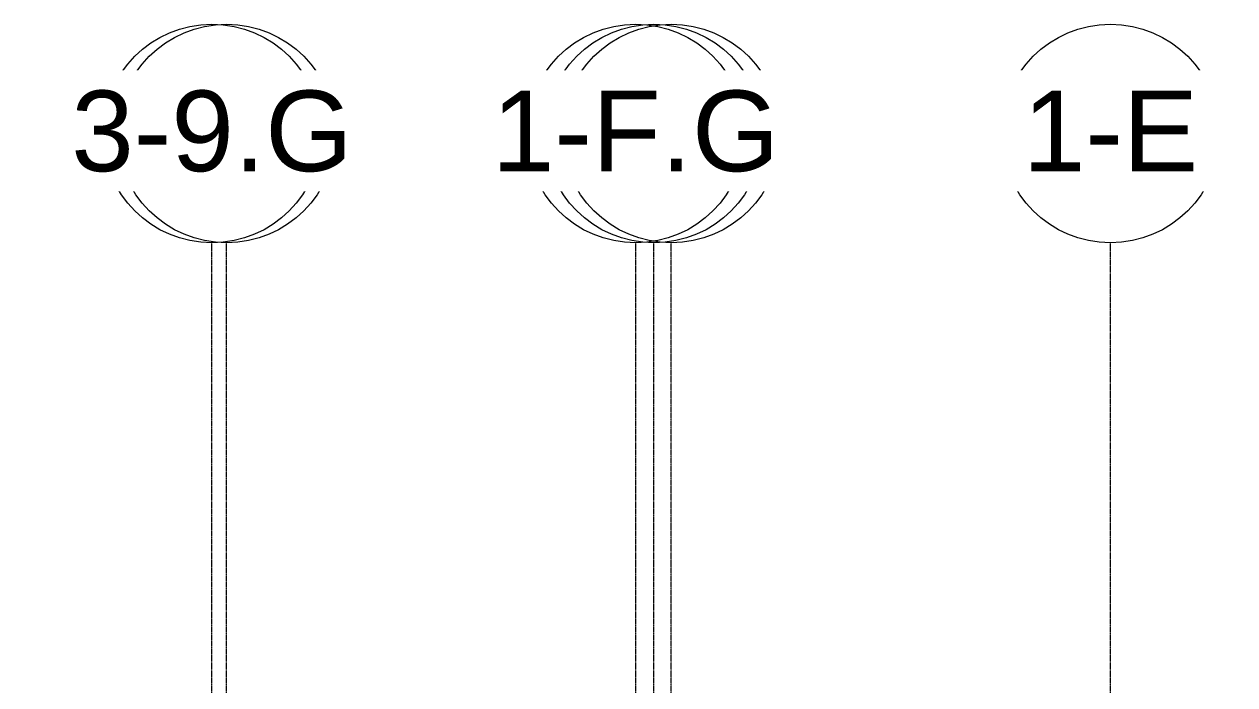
# Model space of a CAD drawing. Header units: inches. Extents: x 21954 to 47768, y -132 to 769.
# Drawn here: x 42284 to 42949, y 406 to 769 of the extents above; entities that cross this region are included whole.
import ezdxf

# ---------------------------------------------------------------- set-up
doc = ezdxf.new("R2010")
doc.units = ezdxf.units.IN
doc.header["$MEASUREMENT"] = 0
doc.linetypes.add('Grid Line 1_2_', pattern=[0.875, 0.5, -0.125, 0.125, -0.125])
doc.layers.add('S-GRID', color=1, linetype='Continuous', lineweight=9)
doc.layers.add('S-GRID-IDEN', color=1, linetype='Continuous', lineweight=9)
doc.styles.add('Arial', font='arial.ttf', dxfattribs={"height": 44.258982})

# ---------------------------------------------------------------- blocks, each defined once
blk = doc.blocks.new('Grid - Grid Head - Circle-14747-Structural - Elevation - West - Fieldhouse')
at = {"layer": 'S-GRID-IDEN'}
blk.add_circle((21143.8, 708.66), 60, dxfattribs=at)

msp = doc.modelspace()

# ---------------------------------------------------------------- linework, layer by layer
at = {"layer": 'S-GRID', "linetype": 'Grid Line 1_2_'}
for p, q in [((42386.86, -132), (42386.86, 648.66)), ((42394.86, -132), (42394.86, 648.66)), ((42619.61, -132), (42619.61, 648.66)), ((42629.61, -132), (42629.61, 648.66)), ((42639.11, -132), (42639.11, 648.66)), ((42880.36, -132), (42880.36, 648.66)), ((42880.36, -132), (42880.36, 648.66))]:
    msp.add_line(p, q, dxfattribs=at)

# ---------------------------------------------------------------- block references
at = {"layer": 'S-GRID-IDEN'}
for p in [(21251.06, 0), (21495.31, 0), (21736.56, 0)]:
    msp.add_blockref('Grid - Grid Head - Circle-14747-Structural - Elevation - West - Fieldhouse', p, dxfattribs=at)

# ---------------------------------------------------------------- next in the draw order: texts
at = {"layer": 'S-GRID-IDEN', "char_height": 44.259, "width": 106.38, "attachment_point": 2, "line_spacing_factor": 0.938532, "style": 'Arial', "bg_fill": 3, "box_fill_scale": 1.25, "bg_fill_color": 0, "bg_fill_transparency": 0}
for s, insert in [('3-9', (42394.85, 732.25)), ('3-8', (42639.1, 732.25)), ('3-7', (42880.35, 732.25))]:
    msp.add_mtext(s, dxfattribs=dict(at, insert=insert))

# ---------------------------------------------------------------- next in the draw order: block references
at = {"layer": 'S-GRID-IDEN'}
for p in [(21243.06, 0), (21485.81, 0), (21736.56, 0)]:
    msp.add_blockref('Grid - Grid Head - Circle-14747-Structural - Elevation - West - Fieldhouse', p, dxfattribs=at)

# ---------------------------------------------------------------- next in the draw order: texts
at = {"layer": 'S-GRID-IDEN', "char_height": 44.259, "attachment_point": 2, "line_spacing_factor": 0.938532, "style": 'Arial', "bg_fill": 3, "box_fill_scale": 1.25, "bg_fill_color": 0, "bg_fill_transparency": 0}
for s, insert, width in [('3-9.G', (42386.85, 732.25), 184.14), ('1-F', (42629.6, 732.25), 110.16), ('1-E', (42880.35, 732.25), 114.48)]:
    msp.add_mtext(s, dxfattribs=dict(at, insert=insert, width=width))

# ---------------------------------------------------------------- next in the draw order: block references
at = {"layer": 'S-GRID-IDEN'}
msp.add_blockref('Grid - Grid Head - Circle-14747-Structural - Elevation - West - Fieldhouse', (21475.81, 0), dxfattribs=at)

# ---------------------------------------------------------------- next in the draw order: texts
at = {"layer": 'S-GRID-IDEN', "insert": (42619.6, 732.25), "char_height": 44.259, "width": 187.92, "attachment_point": 2, "line_spacing_factor": 0.938532, "style": 'Arial', "bg_fill": 3, "box_fill_scale": 1.25, "bg_fill_color": 0, "bg_fill_transparency": 0}
msp.add_mtext('1-F.G', dxfattribs=at)

doc.saveas('drawing.dxf')
